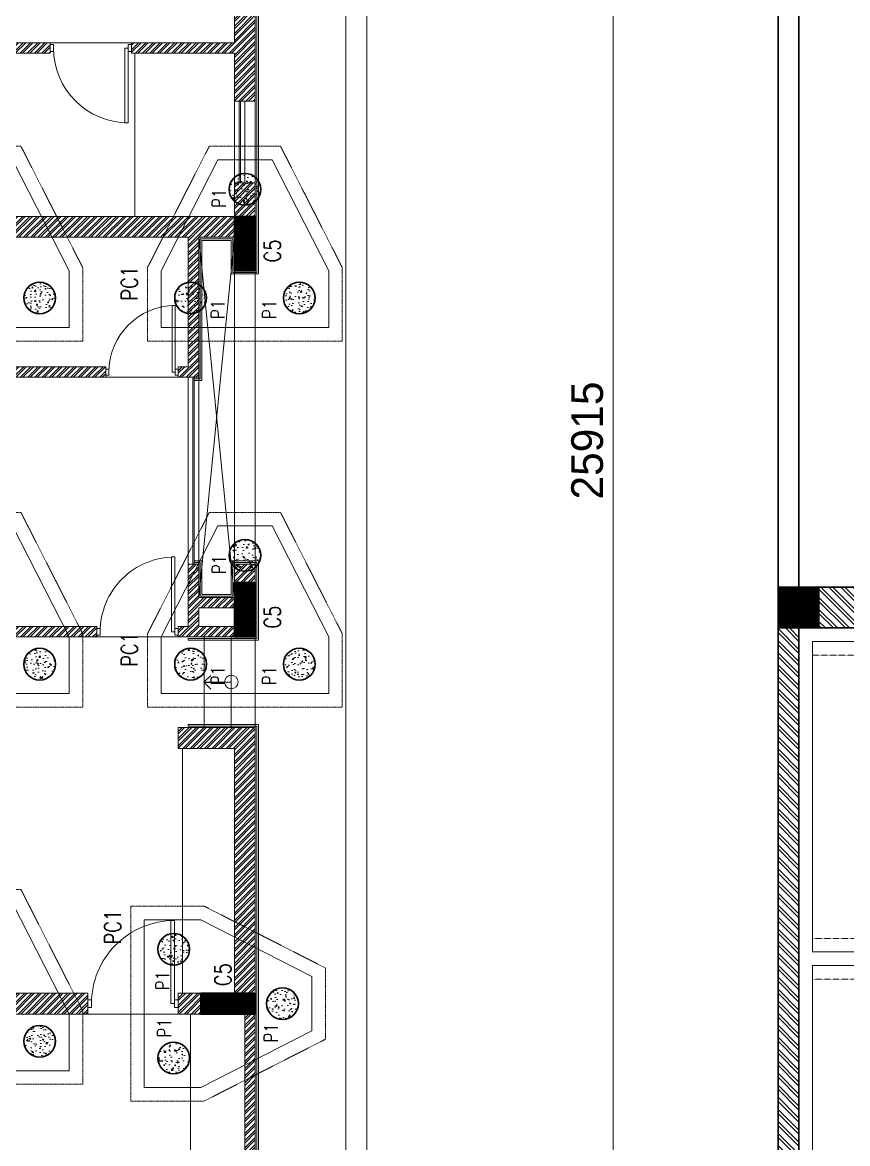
# Model space of a CAD drawing. Header units: metres. Extents: x 5205117 to 5948571, y 646915 to 1143748.
# Drawn here: x 5520088 to 5529194, y 824308 to 836677 of the extents above; entities that cross this region are included whole.
import ezdxf

# ---------------------------------------------------------------- set-up
doc = ezdxf.new("R2010")
doc.units = ezdxf.units.M
doc.header["$MEASUREMENT"] = 0
doc.header["$PDMODE"] = 35
doc.header["$PDSIZE"] = 10
for name, pattern in [('CONTINOUS', [0]), ('DASHED', [0.75, 0.5, -0.25]), ('DOT2', [0.125, 0, -0.125]), ('HIDDEN', [0.375, 0.25, -0.125])]:
    doc.linetypes.add(name, pattern=pattern)
doc.layers.get('0').update_dxf_attribs({"color": 1, "linetype": 'DASHED', "lineweight": 30})
for name, color, linetype, lineweight in [('A-Column', 191, 'CONTINOUS', 30), ('A-Dotted', 43, 'DASHED', 5), ('A-Elevation 1', 4, 'Continuous', 13), ('A-Elevation 2', 163, 'Continuous', 9), ('A-Hidden', 2, 'HIDDEN', 5), ('A-Wall', 34, 'Continuous', 30), ('dim start point', 10, 'Continuous', 0), ('H-Column', 191, 'Continuous', 5), ('H-Wall hatch', 33, 'Continuous', 0), ('plot 5', 7, 'Continuous', 30), ('road', 7, 'Continuous', 9), ('S-COLUMN & WALL', 5, 'Continuous', 30), ('S-COLUMN_H', 250, 'Continuous', 0), ('S-FOUND-EXCAVATION', 253, 'HIDDEN', 0), ('S-FOUND-FOOTING', 7, 'Continuous', 15), ('S-PILE', 96, 'Continuous', 30), ('S-TEXT COL.', 1, 'Continuous', 0), ('S-TEXT PILE', 7, 'Continuous', 0)]:
    doc.layers.add(name, color=color, linetype=linetype, lineweight=lineweight)
doc.layers.add('A-GF', color=8, linetype='Continuous', lineweight=0, transparency=0.5)
doc.styles.add('SETU 1', font='romans.shx', dxfattribs={"width": 0.8})
doc.styles.get("Standard").update_dxf_attribs({"font": 'GOTHIC.TTF'})
doc.dimstyles.get("Standard").update_dxf_attribs({"dimtxt": 2, "dimasz": 1, "dimexe": 0, "dimexo": 0, "dimgap": 0.1, "dimtad": 1, "dimdsep": 46, "dimtxsty": 'Standard', "dimblk": 'OBLIQUE', "dimcen": 0.1, "dimclrd": 256, "dimclre": 256, "dimclrt": 256, "dimadec": 0, "dimazin": 0, "dimtfac": 1, "dimtofl": 0, "dimtmove": 1, "dimatfit": 2, "dimldrblk": 'OPEN90', "dimfxl": 1, "dimtolj": 1, "dimtzin": 0, "dimlwd": -1, "dimlwe": -1, "dimarcsym": 0})
pattern_1 = [(45, (1595081.140646775, 494016.5524752283), (-6.629126073623882, 6.629126073623883), [])]

# ---------------------------------------------------------------- blocks, each defined once
blk = doc.blocks.new('A$Cbd15bbef')
at = {"layer": 'H-Column', "ltscale": 5}
h = blk.add_hatch(dxfattribs=at)
h.set_pattern_fill('ANSI31', color=256, scale=74.99999999999999)
h.set_pattern_definition([(45, (0, 0), (-6.629126073623882, 6.629126073623882), [])])
h.paths.add_polyline_path([(450.0000000000073, 1960.000000020256), (7.275957614183426e-12, 1960.000000020256), (7.275957614183426e-12, 1510.000000020256), (450.0000000000073, 1510.000000020256)])
h.paths.add_polyline_path([(450.0000000000073, 449.9999999999418), (7.275957614183426e-12, 449.9999999999416), (7.275957614183426e-12, -5.843503458891064e-11), (450.0000000000073, -5.866240826435387e-11)])
h.paths.add_polyline_path([(8200, 1960.000000020256), (7750.000000000004, 1960.000000020256), (7750.000000000004, 1510.000000020256), (8200, 1510.000000020256)])
h.paths.add_polyline_path([(8200, 449.9999999999418), (7750.000000000004, 449.9999999999418), (7750.000000000004, -5.820766091346741e-11), (8200, -5.820766091346741e-11)])
at = {"layer": 'H-Wall hatch', "ltscale": 5}
h = blk.add_hatch(dxfattribs=at)
h.set_pattern_fill('ANSI32', color=256, scale=250)
h.set_pattern_definition([(45, (323.7837843352609, 741.7490329443681), (-66.29126073623884, 66.29126073623884), []), (45, (367.9779580852609, 741.7490329443681), (-66.29126073623884, 66.29126073623884), [])])
h.paths.add_polyline_path([(450.0000000000073, 1510.000000020256), (7.275957614183426e-12, 1510.000000020256), (7.275957614183426e-12, 1055.000000010099), (150.0000000000073, 1055.000000010099), (150.0000000000073, 905.000000010099), (7.275957614183426e-12, 905.000000010099), (7.275957614183426e-12, 449.9999999999418), (450.0000000000073, 449.9999999999418)])
h.paths.add_polyline_path([(8200.000000000002, 1510.000000020256), (7750.000000000004, 1510.000000020256), (7750.000000000004, 449.9999999999418), (8200, 449.9999999999418), (8200, 905.000000010099), (8050, 905.000000010099), (8050, 1055.000000010099), (8200, 1055.000000010099)])
h.paths.add_polyline_path([(7750.000000000004, 1730.000000010245), (7750.000000000004, 1960.000000020023), (450.0000000000073, 1960.000000020023), (450.0000000000073, 1730.000000010245)])
at = {"layer": 'A-Column', "ltscale": 5}
for points in [[(7.275957614183426e-12, 1960.000000020256), (450.0000000000073, 1960.000000020256), (450.0000000000073, 1510.000000020256), (7.275957614183426e-12, 1510.000000020256)], [(8200, 1960.000000020256), (7750.000000000004, 1960.000000020256), (7750.000000000004, 1510.000000020256), (8200, 1510.000000020256)], [(7.275957614183426e-12, -5.820766091346741e-11), (450.0000000000073, -5.820766091346741e-11), (450.0000000000073, 449.9999999999418), (7.275957614183426e-12, 449.9999999999418)], [(8200, -5.820766091346741e-11), (7750.000000000004, -5.820766091346741e-11), (7750.000000000004, 449.9999999999418), (8200, 449.9999999999418)]]:
    blk.add_lwpolyline(points, close=True, dxfattribs=at)
at = {"layer": 'A-Dotted', "ltscale": 5}
blk.add_lwpolyline([(450.0000000000073, 905.000000010099), (450.0000000000073, -5.820766091346741e-11), (7750.000000000004, -5.820766091346741e-11), (7750.000000000004, 1960.000000020256), (450.0000000000073, 1960.000000020256), (450.0000000000073, 905.000000010099)], dxfattribs=at)
at = {"layer": 'A-Elevation 2', "ltscale": 5}
for points in [[(600.0000000000073, 880.0000000073342), (4025.000000000007, 880.0000000073342), (4025.000000000007, 1580.000000007276), (600.0000000000073, 1580.000000007276)], [(7600.000000000004, 880.0000000073342), (4175.000000000007, 880.0000000073342), (4175.000000000007, 1580.000000007276), (7600.000000000004, 1580.000000007276)]]:
    blk.add_lwpolyline(points, close=True, dxfattribs=at)
at = {"layer": 'A-Hidden', "ltscale": 5}
for p, q in [((750.0000000000073, 1580.000000007276), (750.0000000000073, 880.0000000073342)), ((3875.000000000007, 880.0000000073342), (3875.000000000007, 1580.000000007276)), ((4325.000000000007, 880.0000000073342), (4325.000000000007, 1580.000000007276)), ((7450.000000000004, 1580.000000007276), (7450.000000000004, 880.0000000073342))]:
    blk.add_line(p, q, dxfattribs=at)
at = {"layer": 'A-Wall', "ltscale": 5}
for p, q in [((7.275957614183426e-12, 1055.000000010099), (7.275957614183426e-12, 905.000000010099)), ((8200.000000000004, 1055.000000010099), (8200.000000000004, 905.000000010099))]:
    blk.add_line(p, q, dxfattribs=at)
for points in [[(450.0000000000073, 1960.000000020256), (7750.000000000004, 1960.000000020256), (7750.000000000004, 1730.000000010419), (450.0000000000073, 1730.000000010419)], [(7.275957614183426e-12, 1055.000000010099), (150.0000000000073, 1055.000000010099), (150.0000000000073, 905.000000010099), (7.275957614183426e-12, 905.000000010099), (7.275957614183426e-12, 449.9999999999418), (450.0000000000073, 449.9999999999418), (450.0000000000073, 1510.000000020256), (7.275957614183426e-12, 1510.000000020256)], [(8200, 1055.000000010099), (8050, 1055.000000010099), (8050, 905.000000010099), (8200, 905.000000010099), (8200, 449.9999999999418), (7750.000000000004, 449.9999999999418), (7750.000000000004, 1510.000000020256), (8200, 1510.000000020256)]]:
    blk.add_lwpolyline(points, close=True, dxfattribs=at)
blk = doc.blocks.new('A$Cda8b4320')
at = {"layer": 'A-Elevation 1', "ltscale": 0.5}
blk.add_line((-606.8382371664047, 230), (-37678.7000027895, 230), dxfattribs=at)
at = {"layer": 'A-Elevation 1'}
blk.add_lwpolyline([(-37678.7000027895, 5.960464477539062e-08), (0, 5.960464477539062e-08)], dxfattribs=at)
at = {"ltscale": 5}
blk.add_blockref('A$Cbd15bbef', (-45878.70000272989, -1730), dxfattribs=at)
blk = doc.blocks.new('P2')
at = {"layer": 'S-PILE', "lineweight": 0}
h = blk.add_hatch(dxfattribs=at)
h.set_pattern_fill('AR-CONC', color=256, scale=20)
h.set_pattern_definition([(49.99999999999999, (0, 0), (143.4520365201507, -12.55042699651902), [15, -165]), (355, (0, 0), (-27.7502667226, 150.4384267400024), [12, -132]), (100.45144446, (11.9543362, -1.0458688), (115.7017693454224, 137.8879981937259), [12.7480384, -140.2284224]), (46.18420000000001, (0, 40), (213.4482661343145, -33.10385615861531), [22.5, -247.5]), (96.63563549, (17.787349, 37.2413386), (186.9323891348457, 194.8237201549101), [19.1220684, -210.342752]), (351.1841639899999, (0, 40), (186.9323890109546, 194.823720053998), [18, -198.0000002]), (21, (20, 30), (119.3814104236923, -80.52377813306776), [15, -165]), (326.0000000000001, (20, 30), (48.66306638431634, 145.0300090093706), [12, -132]), (71.45144474, (29.9484508, 23.2896852), (168.0444753459942, 64.50623056127077), [12.748038, -140.2284224]), (37.50000000000001, (0, 0), (2.431971063458134, 66.5787707662623), [0, -130.4, 0, -134, 0, -132.5]), (7.499999999999999, (0, 0), (52.61390748842972, 78.88234237647205), [0, -76.39999999999999, 0, -127.4, 0, -50.5]), (327.5, (-44.6, 0), (106.7644872344818, -4.510974346875951), [0, -50, 0, -156, 0, -207]), (317.5, (-64.6, 0), (116.6372338684772, 20.02099646646354), [0, -65, 0, -103.6, 0, -147])])
edge = h.paths.add_edge_path()
edge.add_arc((0, 0), 175, 0, 360)
at = {"layer": 'S-PILE'}
blk.add_circle((0, 0), 175, dxfattribs=at)
blk = doc.blocks.new('_Oblique')
at = {"color": 0, "linetype": 'ByBlock', "lineweight": -2}
blk.add_line((-0.5, -0.5), (0.5, 0.5), dxfattribs=at)
blk = doc.blocks.new('_Open90')
at = {"color": 0, "linetype": 'ByBlock', "lineweight": -2}
for p, q in [((-0.5, 0.5), (0, 0)), ((0, 0), (-1, 0)), ((0, 0), (-0.5, -0.5))]:
    blk.add_line(p, q, dxfattribs=at)
blk = doc.blocks.new('*D888')
at = {"layer": 'Defpoints', "color": 0, "ltscale": 5, "transparency": 16777216}
for p in [(5526606.142311338, 845021.9202748381), (5526745.282581626, 845021.9202748381), (5527255.68389978, 819106.920274834)]:
    blk.add_point(p, dxfattribs=at)
at = {"layer": 'dim start point', "linetype": 'DOT2', "ltscale": 5, "transparency": 16777216}
for p, q in [((5526745.282581626, 845021.9202748381), (5526606.142311338, 845021.9202748381)), ((5527255.68389978, 819106.920274834), (5526606.142311338, 819106.920274834))]:
    blk.add_line(p, q, dxfattribs=at)
at = {"layer": 'dim start point', "color": 1, "ltscale": 5, "transparency": 16777216}
blk.add_line((5526606.142311338, 819106.920274834), (5526606.142311338, 845021.9202748381), dxfattribs=at)
at = {"layer": 'dim start point', "color": 1, "ltscale": 5, "transparency": 16777216, "xscale": 250, "yscale": 250, "zscale": 250}
for p, rotation in [((5526606.142311338, 845021.9202748381), 90), ((5526606.142311338, 819106.920274834), 270)]:
    blk.add_blockref('_Oblique', p, dxfattribs=dict(at, rotation=rotation))
at = {"layer": 'dim start point', "color": 1, "ltscale": 5, "transparency": 16777216, "insert": (5526322.338776328, 832064.4202748343), "char_height": 350, "attachment_point": 5, "rotation": 90}
blk.add_mtext('\\A1;25915', dxfattribs=at)

msp = doc.modelspace()

# ---------------------------------------------------------------- hatches: boundary and pattern name
at = {"layer": 'A-GF', "ltscale": 5}
h = msp.add_hatch(dxfattribs=at)
h.set_pattern_fill('ANSI32', color=256, scale=150)
h.set_pattern_definition([(45, (1901543.431785271, 480541.7018251682), (-39.7747564417433, 39.7747564417433), []), (45, (1901569.948289521, 480541.7018251682), (-39.7747564417433, 39.7747564417433), [])])
h.paths.add_polyline_path([(5521808.018435445, 821161.9202748376), (5522543.018435445, 821161.9202748376), (5522543.018435445, 825736.9202748376), (5521808.018435445, 825736.9202748376), (5521808.018435445, 825966.9202748376), (5522428.018435445, 825966.9202748376), (5522428.018435445, 828666.92027484), (5521808.018435445, 828666.92027484), (5521808.018435445, 828896.92027484), (5522658.018435445, 828896.92027484), (5522658.018435445, 820184.4202748376), (5522558.018435445, 820184.4202748376), (5522558.018435445, 820084.4202748376), (5522658.018435445, 820084.4202748376), (5522658.018435445, 819106.9202748376), (5520693.018435445, 819106.9202748376), (5520693.018435445, 821161.9202748376), (5520808.018435445, 821161.9202748376), (5520808.018435445, 819336.9202748376), (5522428.018435445, 819336.9202748376), (5522428.018435445, 820931.9202748376), (5521808.018435445, 820931.9202748376)])
h.paths.add_polyline_path([(5522033.018435445, 830011.92027484), (5522033.018435445, 830216.9202748376), (5522428.018435445, 830216.9202748376), (5522428.018435445, 830011.92027484)], flags=16)
h.paths.add_polyline_path([(5522658.018435445, 830701.92027484), (5522428.018435445, 830701.92027484), (5522428.018435445, 830331.9202748376), (5522033.018435445, 830331.9202748376), (5522033.018435445, 830701.92027484), (5521918.018435445, 830701.92027484), (5521918.018435445, 830011.92027484), (5521808.018435445, 830011.92027484), (5521808.018435445, 829896.92027484), (5522658.018435445, 829896.92027484)], flags=17)
h.paths.add_polyline_path([(5515283.018435445, 838136.9202748376), (5515283.018435445, 836126.9202748376), (5514658.018435445, 836126.9202748376), (5514658.018435445, 836011.9202748376), (5515513.018435445, 836011.9202748376), (5515513.018435445, 838366.9202748376), (5511888.018435445, 838366.9202748376), (5511888.018435445, 833706.9202748376), (5512488.018435445, 833706.9202748376), (5512488.018435445, 834306.9202748376), (5515283.018435445, 834306.9202748376), (5515283.018435445, 833706.9202748376), (5517263.018435445, 833706.9202748376), (5517263.018435445, 834536.9202748376), (5515513.018435445, 834536.9202748376), (5515513.018435445, 834986.9202748376), (5515283.018435445, 834986.9202748376), (5515283.018435445, 834536.9202748376), (5513758.018435445, 834536.9202748376), (5513758.018435445, 836126.9202748376), (5513528.018435445, 836126.9202748376), (5513528.018435445, 834536.9202748376), (5512118.018435445, 834536.9202748376), (5512118.018435445, 838136.9202748376)])
h.paths.add_polyline_path([(5522658.018435445, 833936.9202748376), (5522658.018435445, 834906.9202748376), (5522428.018435445, 834906.9202748376), (5522428.018435445, 834536.9202748376), (5519793.018435445, 834536.9202748376), (5519793.018435445, 836336.9202748376), (5520393.018435445, 836336.9202748376), (5520393.018435445, 836451.9202748376), (5519793.018435445, 836451.9202748376), (5519793.018435445, 838251.9202748376), (5520393.018435445, 838251.9202748376), (5520393.018435445, 838366.9202748376), (5519563.018435445, 838366.9202748376), (5519563.018435445, 825736.9202748381), (5520808.018435444, 825736.9202748376), (5520808.018435444, 825966.9202748376), (5519793.018435445, 825966.9202748376), (5519793.018435445, 829896.92027484), (5520908.018435445, 829896.92027484), (5520908.018435445, 830011.9202748404), (5519793.018435445, 830011.9202748404), (5519793.018435445, 832761.9202748381), (5521008.018435445, 832761.9202748381), (5521008.018435445, 832876.9202748381), (5519793.018435445, 832876.9202748381), (5519793.018435445, 834306.9202748376), (5521918.018435445, 834306.9202748376), (5521918.018435445, 832876.9202748376), (5521808.018435445, 832876.9202748376), (5521808.018435445, 832761.9202748376), (5522033.018435445, 832761.9202748376), (5522033.018435445, 834306.9202748376), (5522428.018435445, 834306.9202748376), (5522428.018435445, 833936.9202748376)])
h.paths.add_polyline_path([(5511888.018435445, 820631.9202748376), (5512488.018435445, 820631.9202748376), (5512488.018435445, 819106.9202748376), (5511888.018435445, 819106.9202748376)])
h.paths.add_polyline_path([(5511888.018435445, 820931.9202748376), (5511888.018435445, 826566.9202748376), (5512488.018435445, 826566.9202748376), (5512488.018435445, 825736.9202748376), (5512118.018435445, 825736.9202748376), (5512118.018435445, 821161.9202748376), (5512488.018435445, 821161.9202748376), (5512488.018435445, 820931.9202748376)])
h.paths.add_polyline_path([(5512373.018435445, 825966.9202748376), (5512118.018435445, 825966.9202748376), (5512118.018435445, 826451.9202748376), (5512373.018435445, 826451.9202748376)], flags=16)
h.paths.add_polyline_path([(5512118.018435445, 819336.9202748376), (5512373.018435445, 819336.9202748376), (5512373.018435445, 820401.9202748376), (5512118.018435445, 820401.9202748376)], flags=16)
h.paths.add_polyline_path([(5515283.018435445, 826566.9202748376), (5517263.018435445, 826566.9202748376), (5517263.018435445, 825736.9202748376), (5515283.018435445, 825736.9202748376)])
h.paths.add_polyline_path([(5515513.018435445, 826451.9202748376), (5517033.018435445, 826451.9202748376), (5517033.018435445, 825966.9202748376), (5515513.018435445, 825966.9202748376)], flags=16)
h.paths.add_polyline_path([(5522658.018435445, 843196.9202748376), (5522658.018435445, 835806.9202748376), (5522428.018435445, 835806.9202748376), (5522428.018435445, 836336.9202748376), (5521293.018435445, 836336.9202748376), (5521293.018435445, 836451.9202748376), (5522428.018435445, 836451.9202748376), (5522428.018435445, 838251.9202748376), (5521393.018435445, 838251.9202748376), (5521393.018435445, 838366.9202748376), (5522428.018435445, 838366.9202748376), (5522428.018435445, 842966.9202748376), (5522058.018435445, 842966.9202748376), (5522058.018435445, 843196.9202748376)])
h.paths.add_polyline_path([(5519193.018435445, 821161.9202748376), (5519793.018435445, 821161.9202748376), (5519793.018435445, 819106.9202748376), (5519193.018435445, 819106.9202748376)])
h.paths.add_polyline_path([(5519308.018435445, 820931.9202748376), (5519563.018435445, 820931.9202748376), (5519563.018435445, 819336.9202748376), (5519308.018435445, 819336.9202748376)], flags=16)
h.paths.add_polyline_path([(5518333.018435445, 842966.9202748376), (5518333.018435445, 838366.9202748376), (5517033.018435445, 838366.9202748376), (5517033.018435445, 838136.9202748376), (5518563.018435445, 838136.9202748376), (5518563.018435445, 842966.9202748376), (5518933.018435445, 842966.9202748376), (5518933.018435445, 843196.9202748376), (5518333.018435445, 843196.9202748376)])
h.paths.add_polyline_path([(5515513.018435445, 833821.9202748376), (5515513.018435445, 834306.9202748376), (5517033.018435445, 834306.9202748376), (5517033.018435445, 833821.9202748376)], flags=16)
h.paths.add_polyline_path([(5518333.018435445, 845021.9202748376), (5518333.018435445, 843496.9202748376), (5518933.018435445, 843496.9202748376), (5518933.018435445, 845021.9202748376)])
h.paths.add_polyline_path([(5518563.018435445, 844791.9202748376), (5518563.018435445, 843611.9202748376), (5518818.018435445, 843611.9202748376), (5518818.018435445, 844791.9202748376)], flags=16)
h.paths.add_polyline_path([(5522658.018435445, 845021.9202748376), (5522658.018435445, 843496.9202748376), (5522058.018435445, 843496.9202748376), (5522058.018435445, 845021.9202748376)])
h.paths.add_polyline_path([(5522428.018435445, 844791.9202748376), (5522428.018435445, 843611.9202748376), (5522173.018435445, 843611.9202748376), (5522173.018435445, 844791.9202748376)], flags=16)
h.paths.add_polyline_path([(5518033.018435445, 840746.9202748376), (5517033.018435445, 840746.9202748376), (5517033.018435445, 840516.9202748376), (5518033.018435445, 840516.9202748376)], flags=17)
h.paths.add_polyline_path([(5511888.018435445, 840746.9202748376), (5511888.018435445, 840516.9202748376), (5515513.018435445, 840516.9202748376), (5515513.018435445, 840746.9202748376)])
h.paths.add_polyline_path([(5512373.018435445, 834306.9202748376), (5512373.018435445, 833821.9202748376), (5512118.018435445, 833821.9202748376), (5512118.018435445, 834306.9202748376)], flags=16)
at = {"layer": 'A-GF', "ltscale": 100}
h = msp.add_hatch(dxfattribs=at)
h.set_pattern_fill('ANSI31', color=256, scale=75)
h.set_pattern_definition(pattern_1)
h.paths.add_polyline_path([(5522658.018435445, 834536.9202748376), (5522428.018435445, 834536.9202748376), (5522428.018435445, 833936.9202748376), (5522658.018435445, 833936.9202748376)])
h = msp.add_hatch(dxfattribs=at)
h.set_pattern_fill('ANSI31', color=256, scale=75)
h.set_pattern_definition(pattern_1)
h.paths.add_polyline_path([(5522658.018435445, 830496.92027484), (5522428.018435445, 830496.92027484), (5522428.018435445, 829896.92027484), (5522658.018435445, 829896.92027484)])
h = msp.add_hatch(dxfattribs=at)
h.set_pattern_fill('ANSI31', color=256, scale=75)
h.set_pattern_definition(pattern_1)
h.paths.add_polyline_path([(5522658.018435445, 825736.9202748376), (5522658.018435445, 825966.9202748376), (5522058.018435445, 825966.9202748376), (5522058.018435445, 825736.9202748376)])
at = {"layer": 'S-COLUMN_H'}
h = msp.add_hatch(color=256, dxfattribs=at)
h.dxf.hatch_style = 1
h.paths.add_polyline_path([(5522658.018435445, 834536.9202748381), (5522428.018435445, 834536.9202748381), (5522428.018435445, 833936.9202748381), (5522658.018435445, 833936.9202748381)])
h = msp.add_hatch(color=256, dxfattribs=at)
h.dxf.hatch_style = 1
h.paths.add_polyline_path([(5522658.018435444, 830496.92027484), (5522428.018435444, 830496.92027484), (5522428.018435444, 829896.92027484), (5522658.018435444, 829896.92027484)])
h = msp.add_hatch(color=256, dxfattribs=at)
h.dxf.hatch_style = 1
h.paths.add_polyline_path([(5522658.018435445, 825736.9202748381), (5522658.018435445, 825966.9202748381), (5522058.018435445, 825966.9202748381), (5522058.018435445, 825736.9202748381)])

# ---------------------------------------------------------------- linework, layer by layer
at = {"layer": 'A-GF', "ltscale": 5}
for p, q in [((5523888.120132413, 845021.9202748376), (5523888.120132413, 819106.9202748376)), ((5523658.018435445, 844791.8185773927), (5523658.018435445, 819337.0219722826)), ((5520393.018435445, 836451.9202748376), (5521293.018435445, 836451.9202748376)), ((5521328.018435445, 836336.9202748376), (5521328.018435445, 834536.9202748376)), ((5522428.018435445, 835806.9202748376), (5522428.018435445, 834906.9202748376)), ((5522478.018435445, 835806.9202748376), (5522478.018435445, 834906.9202748376)), ((5522493.018435445, 835806.9202748376), (5522493.018435445, 834906.9202748376)), ((5522543.018435445, 835806.9202748376), (5522543.018435445, 834906.9202748376)), ((5522658.018435445, 835806.9202748376), (5522658.018435445, 834906.9202748376)), ((5522033.018435445, 830331.9202748376), (5522428.018435444, 834306.9202748367)), ((5522033.018435445, 834306.9202748376), (5522428.018435445, 830331.9202748376)), ((5522428.018435445, 833936.9202748376), (5522428.018435445, 830701.92027484)), ((5522658.018435445, 830701.92027484), (5522658.018435445, 833936.9202748376)), ((5521808.018435445, 832761.9202748376), (5521008.018435445, 832761.9202748376)), ((5521918.018435445, 832761.9202748376), (5521918.018435445, 830701.92027484)), ((5521968.018435445, 832761.9202748376), (5521968.018435445, 830701.92027484)), ((5521983.018435445, 832761.9202748376), (5521983.018435445, 830701.92027484)), ((5522033.018435445, 832761.9202748376), (5522033.018435445, 830701.92027484)), ((5520908.018435445, 829896.92027484), (5521808.018435445, 829896.92027484)), ((5522093.018435444, 828896.92027484), (5522093.018435444, 829896.92027484)), ((5522393.018435445, 828896.92027484), (5522393.018435445, 829896.92027484)), ((5522658.018435445, 828896.92027484), (5522658.018435445, 829896.92027484)), ((5521853.018435445, 828666.92027484), (5521853.018435445, 825966.9202748376)), ((5521808.018435445, 825736.9202748376), (5520808.018435445, 825736.9202748376)), ((5521943.018435445, 821161.9202748376), (5521943.018435445, 825736.9202748376))]:
    msp.add_line(p, q, dxfattribs=at)
at = {"layer": 'A-GF', "ltscale": 10}
for p, q in [((5520393.018435445, 836431.9202748376), (5520393.018435445, 836356.9202748376)), ((5520430.518435445, 836431.9202748376), (5520393.018435445, 836431.9202748376)), ((5520430.518435445, 836356.9202748376), (5520430.518435445, 836431.9202748376)), ((5521255.518435445, 836356.9202748376), (5521255.518435445, 836431.9202748376)), ((5521255.518435445, 836431.9202748376), (5521293.018435445, 836431.9202748376)), ((5521293.018435445, 836431.9202748376), (5521293.018435445, 836356.9202748376)), ((5520393.018435445, 836356.9202748376), (5520430.518435445, 836356.9202748376)), ((5521218.018435445, 835569.4202748376), (5521218.018435445, 836394.4202748376)), ((5521218.018435445, 836394.4202748376), (5521255.518435445, 836394.4202748376)), ((5521255.518435445, 836394.4202748376), (5521255.518435445, 835569.4202748376)), ((5521293.018435445, 836356.9202748376), (5521255.518435445, 836356.9202748376)), ((5521255.518435445, 835569.4202748376), (5521218.018435445, 835569.4202748376)), ((5521774.685102112, 833552.7536081711), (5521741.351768778, 833552.7536081711)), ((5521741.351768778, 833552.7536081711), (5521741.351768778, 832819.4202748376)), ((5521774.685102112, 832819.4202748376), (5521774.685102112, 833552.7536081711)), ((5521008.018435445, 832786.0869415042), (5521008.018435445, 832852.7536081711)), ((5521008.018435445, 832852.7536081711), (5521041.351768778, 832852.7536081711)), ((5521041.351768778, 832852.7536081711), (5521041.351768778, 832786.0869415042)), ((5521808.018435445, 832852.7536081711), (5521774.685102112, 832852.7536081711)), ((5521774.685102112, 832852.7536081711), (5521774.685102112, 832786.0869415042)), ((5521808.018435445, 832786.0869415042), (5521808.018435445, 832852.7536081711)), ((5521041.351768778, 832786.0869415042), (5521008.018435445, 832786.0869415042)), ((5521741.351768778, 832819.4202748376), (5521774.685102112, 832819.4202748376)), ((5521774.685102112, 832786.0869415042), (5521808.018435445, 832786.0869415042)), ((5521770.518435445, 830779.42027484), (5521733.018435445, 830779.42027484)), ((5521733.018435445, 830779.42027484), (5521733.018435445, 829954.42027484)), ((5521770.518435445, 829954.42027484), (5521770.518435445, 830779.42027484)), ((5520908.018435445, 829916.92027484), (5520908.018435445, 829991.92027484)), ((5520908.018435445, 829991.92027484), (5520945.518435445, 829991.92027484)), ((5520945.518435445, 829991.92027484), (5520945.518435445, 829916.92027484)), ((5521808.018435445, 829991.92027484), (5521770.518435445, 829991.92027484)), ((5521770.518435445, 829991.92027484), (5521770.518435445, 829916.92027484)), ((5521808.018435445, 829916.92027484), (5521808.018435445, 829991.92027484)), ((5520945.518435445, 829916.92027484), (5520908.018435445, 829916.92027484)), ((5521733.018435445, 829954.42027484), (5521770.518435445, 829954.42027484)), ((5521770.518435445, 829916.92027484), (5521808.018435445, 829916.92027484)), ((5521766.351768778, 826768.5869415042), (5521724.685102111, 826768.5869415042)), ((5521724.685102111, 826768.5869415042), (5521724.685102111, 825851.9202748376)), ((5521766.351768778, 825851.9202748376), (5521766.351768778, 826768.5869415042)), ((5520808.018435444, 825810.2536081711), (5520808.018435444, 825893.5869415042)), ((5520808.018435444, 825893.5869415042), (5520849.685102111, 825893.5869415042)), ((5520849.685102111, 825810.2536081711), (5520808.018435444, 825810.2536081711)), ((5520849.685102111, 825893.5869415042), (5520849.685102111, 825810.2536081711)), ((5521724.685102111, 825851.9202748376), (5521766.351768778, 825851.9202748376)), ((5521808.018435444, 825893.5869415042), (5521766.351768778, 825893.5869415042)), ((5521766.351768778, 825893.5869415042), (5521766.351768778, 825810.2536081711)), ((5521766.351768778, 825810.2536081711), (5521808.018435444, 825810.2536081711)), ((5521808.018435444, 825810.2536081711), (5521808.018435444, 825893.5869415042))]:
    msp.add_line(p, q, dxfattribs=at)
at = {"layer": 'A-GF', "ltscale": 5, "flags": 128}
for points in [[(5522050.018435446, 834289.9202748367), (5522050.018435445, 832744.9202748376), (5521983.018435445, 832744.9202748376), (5521983.018435445, 832726.9202748376), (5522068.018435445, 832726.9202748376), (5522068.018435445, 834271.9202748367), (5522393.018435445, 834271.9202748367), (5522393.018435445, 833901.9202748376), (5522693.018435445, 833901.9202748376), (5522693.018435445, 843231.9202748376), (5522023.018435445, 843231.9202748376), (5522023.018435445, 843096.9202748376), (5522041.018435445, 843096.9202748376), (5522041.018435445, 843213.9202748376), (5522675.018435445, 843213.9202748376), (5522675.018435445, 833919.9202748376), (5522411.018435445, 833919.9202748376), (5522411.018435445, 834289.9202748367)], [(5522428.018435445, 833936.9202748376), (5522658.018435445, 833936.9202748376), (5522658.018435445, 834536.9202748376), (5522428.018435445, 834536.9202748376)], [(5522428.018435445, 829896.92027484), (5522658.018435445, 829896.92027484), (5522658.018435445, 830496.92027484), (5522428.018435445, 830496.92027484)], [(5521918.018435445, 828931.92027484), (5521918.018435445, 828913.92027484), (5522675.018435445, 828913.92027484), (5522675.018435445, 819089.9202748376), (5520676.018435445, 819089.9202748376), (5520676.018435445, 821031.9202748376), (5520658.018435445, 821031.9202748376), (5520658.018435445, 819071.9202748376), (5522693.018435445, 819071.9202748376), (5522693.018435445, 828931.92027484)], [(5522658.018435445, 825966.9202748376), (5522658.018435445, 825736.9202748376), (5522058.018435445, 825736.9202748376), (5522058.018435445, 825966.9202748376)]]:
    msp.add_lwpolyline(points, close=True, dxfattribs=at)
at = {"layer": 'A-GF', "ltscale": 5}
for points in [[(5522658.018435445, 843196.9202748376), (5522658.018435445, 835806.9202748376), (5522428.018435445, 835806.9202748376), (5522428.018435445, 836336.9202748376), (5521293.018435445, 836336.9202748376), (5521293.018435445, 836451.9202748376), (5522428.018435445, 836451.9202748376), (5522428.018435445, 838251.9202748376), (5521393.018435445, 838251.9202748376), (5521393.018435445, 838366.9202748376), (5522428.018435445, 838366.9202748376), (5522428.018435445, 842966.9202748376), (5522058.018435445, 842966.9202748376), (5522058.018435445, 843196.9202748376)], [(5521918.018435445, 829879.92027484), (5521918.018435445, 829861.92027484), (5522693.018435445, 829861.92027484), (5522693.018435445, 830736.92027484), (5522393.018435445, 830736.92027484), (5522393.018435445, 830366.9202748376), (5522068.018435446, 830366.9202748376), (5522068.018435446, 830736.92027484), (5521983.018435445, 830736.92027484), (5521983.018435445, 830718.92027484), (5522050.018435446, 830718.92027484), (5522050.018435446, 830348.9202748376), (5522411.018435445, 830348.9202748376), (5522411.018435445, 830718.920274839), (5522675.02742667, 830718.92027484), (5522675.036417896, 829879.92027484)], [(5522658.018435445, 830701.92027484), (5522428.018435445, 830701.92027484), (5522428.018435445, 830331.9202748376), (5522033.018435445, 830331.9202748376), (5522033.018435445, 830701.92027484), (5521918.018435445, 830701.92027484), (5521918.018435445, 830011.92027484), (5521808.018435445, 830011.92027484), (5521808.018435445, 829896.92027484), (5522658.018435445, 829896.92027484)], [(5522033.018435445, 830011.92027484), (5522033.018435445, 830216.9202748376), (5522428.018435445, 830216.9202748376), (5522428.018435445, 830011.92027484)], [(5521808.018435445, 821161.9202748376), (5522543.018435445, 821161.9202748376), (5522543.018435445, 825736.9202748376), (5521808.018435445, 825736.9202748376), (5521808.018435445, 825966.9202748376), (5522428.018435445, 825966.9202748376), (5522428.018435445, 828666.92027484), (5521808.018435445, 828666.92027484), (5521808.018435445, 828896.92027484), (5522658.018435445, 828896.92027484), (5522658.018435445, 820184.4202748376), (5522558.018435445, 820184.4202748376), (5522558.018435445, 820084.4202748376), (5522658.018435445, 820084.4202748376), (5522658.018435445, 819106.9202748376), (5520693.018435445, 819106.9202748376), (5520693.018435445, 821161.9202748376), (5520808.018435445, 821161.9202748376), (5520808.018435445, 819336.9202748376), (5522428.018435445, 819336.9202748376), (5522428.018435445, 820931.9202748376), (5521808.018435445, 820931.9202748376)]]:
    msp.add_lwpolyline(points, close=True, dxfattribs=at)
for points in [[(5519793.018435445, 836336.9202748376), (5520393.018435445, 836336.9202748376), (5520393.018435445, 836451.9202748376), (5519793.018435445, 836451.9202748376)], [(5519793.018435445, 834306.9202748376), (5521918.018435445, 834306.9202748376), (5521918.018435445, 832876.9202748376), (5521808.018435445, 832876.9202748376), (5521808.018435445, 832761.9202748376), (5522033.018435445, 832761.9202748376), (5522033.018435445, 834306.9202748376), (5522428.018435445, 834306.9202748376), (5522428.018435445, 833936.9202748376), (5522658.018435445, 833936.9202748376), (5522658.018435445, 833936.9202748376), (5522658.018435445, 834906.9202748376), (5522428.018435445, 834906.9202748376), (5522428.018435445, 834536.9202748376), (5519793.018435445, 834536.9202748376)], [(5519793.018435445, 832761.9202748381), (5521008.018435445, 832761.9202748381), (5521008.018435445, 832876.9202748381), (5519793.018435445, 832876.9202748381)], [(5519793.018435445, 829896.92027484), (5520908.018435445, 829896.92027484), (5520908.018435445, 830011.9202748404), (5519793.018435445, 830011.9202748404)], [(5519563.018435445, 825736.9202748381), (5520808.018435444, 825736.9202748376), (5520808.018435444, 825966.9202748376), (5519793.018435445, 825966.9202748376)]]:
    msp.add_lwpolyline(points, dxfattribs=at)
at = {"layer": 'A-GF', "ltscale": 5, "flags": 128}
for points in [[(5522428.018435445, 833936.9202748376), (5522428.018435445, 830701.92027484)], [(5522658.018435445, 833936.9202748376), (5522658.018435445, 830701.92027484)]]:
    msp.add_lwpolyline(points, dxfattribs=at)
at = {"layer": 'A-GF', "ltscale": 100}
msp.add_circle((5522393.01843545, 829399.9995188352), 75, dxfattribs=at)
at = {"layer": 'A-GF', "ltscale": 2, "extrusion": (0, 0, -1)}
msp.add_ellipse((5521255.518435445, 836394.4202748376), major_axis=(583.3630944789576, -583.3630944789578), ratio=0.9999999999998078, start_param=0.7853981633975446, end_param=2.356194490192248, dxfattribs=at)
at = {"layer": 'A-GF', "ltscale": 2}
for centre, major_axis, ratio, start_param, end_param in [((5521774.685102112, 832819.4202748376), (255.0893445706499, 687.5370565028304), 0.999999999999581, 0.3552759613976537, 1.926072288192277), ((5521770.518435445, 829954.42027484), (583.3630944789037, -583.3630944789039), 0.9999999999999928, 2.356194490192341, 3.926990816987245), ((5521766.351768778, 825851.9202748376), (854.7940259459646, -331.0663845591773), 0.9999999999996564, 1.940311453250609, 3.511107780045737)]:
    msp.add_ellipse(centre, major_axis=major_axis, ratio=ratio, start_param=start_param, end_param=end_param, dxfattribs=at)
at = {"layer": 'plot 5'}
msp.add_lwpolyline([(5520579.183017697, 858968.8091549713), (5520751.592263188, 858816.6888494331), (5528428.018435445, 867516.9530410606), (5528428.018435445, 805846.5669087011), (5528658.018435445, 805846.5669087011), (5528658.018435445, 868125.266908868), (5520579.183017697, 858968.8091549713)], dxfattribs=at)
at = {"layer": 'road', "ltscale": 0.5}
msp.add_line((5528658.018435445, 796125.266908868), (5528658.018435445, 868125.266908868), dxfattribs=at)
at = {"layer": 'S-COLUMN & WALL', "color": 5}
for points in [[(5522658.018435445, 834536.9202748381), (5522428.018435445, 834536.9202748381), (5522428.018435445, 833936.9202748381), (5522658.018435445, 833936.9202748381)], [(5522658.018435444, 830496.92027484), (5522428.018435444, 830496.92027484), (5522428.018435444, 829896.92027484), (5522658.018435444, 829896.92027484)], [(5522658.018435445, 825736.9202748381), (5522658.018435445, 825966.9202748381), (5522058.018435445, 825966.9202748381), (5522058.018435445, 825736.9202748381)]]:
    msp.add_lwpolyline(points, close=True, dxfattribs=at)
at = {"layer": 'S-FOUND-EXCAVATION'}
for points in [[(5520753.018422777, 833161.9202002392), (5520753.018422777, 833972.3304457322), (5520070.723533635, 835311.9202002392), (5519285.313340347, 835311.9202002392), (5518603.018422777, 833972.3304471357), (5518603.018422777, 833161.9202002392)], [(5523618.018422777, 833161.9202002392), (5523618.018422777, 833972.3304457322), (5522935.723533635, 835311.9202002392), (5522150.313340347, 835311.9202002392), (5521468.018422777, 833972.3304471348), (5521468.018422777, 833161.9202002392)], [(5520753.018422777, 829121.920200241), (5520753.018422777, 829932.3304457341), (5520070.723533636, 831271.920200241), (5519285.313340347, 831271.920200241), (5518603.018422777, 829932.3304471376), (5518603.018422777, 829121.920200241)], [(5523618.018422777, 829121.920200241), (5523618.018422777, 829932.3304457341), (5522935.723533635, 831271.920200241), (5522150.313340347, 831271.920200241), (5521468.018422777, 829932.3304471385), (5521468.018422777, 829121.920200241)], [(5520753.018422777, 824961.9202002392), (5520753.018422777, 825772.3304457322), (5520070.723533635, 827111.9202002392), (5519285.313340347, 827111.9202002392), (5518603.018422777, 825772.3304471357), (5518603.018422777, 824961.9202002392)], [(5521283.018360846, 824776.9202722462), (5522093.428606339, 824776.9202722462), (5523433.018360846, 825459.215161388), (5523433.018360846, 826244.6253546749), (5522093.428607742, 826926.9202722462), (5521283.018360846, 826926.9202722462)]]:
    msp.add_lwpolyline(points, close=True, dxfattribs=at)
at = {"layer": 'S-FOUND-FOOTING', "color": 1}
for points in [[(5520603.018422777, 833311.9202002392), (5520603.018422777, 833936.9202485338), (5519978.018436072, 835161.9202002392), (5519378.018436072, 835161.9202002392), (5518753.018422777, 833936.9202485338), (5518753.018422777, 833311.9202002392), (5520603.018422777, 833311.9202002392)], [(5523468.018422777, 833311.9202002392), (5523468.018422777, 833936.9202485338), (5522843.018436072, 835161.9202002392), (5522243.018436072, 835161.9202002392), (5521618.018422777, 833936.9202485338), (5521618.018422777, 833311.9202002392), (5523468.018422777, 833311.9202002392)], [(5520603.018422777, 829271.920200241), (5520603.018422777, 829896.9202485357), (5519978.018436072, 831121.920200241), (5519378.018436072, 831121.920200241), (5518753.018422777, 829896.9202485357), (5518753.018422777, 829271.920200241), (5520603.018422777, 829271.920200241)], [(5523468.018422777, 829271.920200241), (5523468.018422777, 829896.9202485366), (5522843.018436072, 831121.920200241), (5522243.018436072, 831121.920200241), (5521618.018422777, 829896.9202485366), (5521618.018422777, 829271.920200241), (5523468.018422777, 829271.920200241)], [(5520603.018422777, 825111.9202002392), (5520603.018422777, 825736.9202485338), (5519978.018436072, 826961.9202002392), (5519378.018436072, 826961.9202002392), (5518753.018422777, 825736.9202485338), (5518753.018422777, 825111.9202002392), (5520603.018422777, 825111.9202002392)], [(5521433.018360846, 824926.9202722462), (5522058.018409141, 824926.9202722462), (5523283.018360846, 825551.9202589497), (5523283.018360846, 826151.9202589497), (5522058.018409141, 826776.9202722462), (5521433.018360846, 826776.9202722462), (5521433.018360846, 824926.9202722462)]]:
    msp.add_lwpolyline(points, dxfattribs=at)

# ---------------------------------------------------------------- block references
at = {"color": 2, "ltscale": 5, "rotation": 90}
msp.add_blockref('A$Cda8b4320', (5528657.863870468, 868125.2669097024), dxfattribs=at)
at = {"layer": 'S-PILE'}
for p in [(5522543.018436072, 834836.9202485338), (5520278.018430926, 833637.0566268109), (5521943.018430926, 833637.0566268109), (5523143.018430926, 833637.05662681), (5522543.018436072, 830796.9202485366), (5520278.018430926, 829597.0566268128), (5521943.018430926, 829597.0566268128), (5523143.018430926, 829597.0566268128), (5520278.018430926, 825437.0566268109)]:
    msp.add_blockref('P2', p, dxfattribs=at)
at = {"layer": 'S-PILE', "rotation": 270}
for p in [(5521758.154787418, 826451.9202640972), (5522958.018409141, 825851.9202589497), (5521758.154787418, 825251.9202640972)]:
    msp.add_blockref('P2', p, dxfattribs=at)

# ---------------------------------------------------------------- texts
at = {"layer": 'S-TEXT COL.', "color": 1, "true_color": 0xe61414, "style": 'SETU 1', "width": 0.8}
for p in [(5522937.350064265, 834029.453580904), (5522937.350064265, 829989.4535809068), (5522390.656676715, 826044.3797461067)]:
    msp.add_text('C5', height=180, rotation=90, dxfattribs=at).set_placement(p)
at = {"layer": 'S-TEXT COL.', "color": 7, "style": 'SETU 1', "width": 0.8}
for p in [(5521358.887314905, 833607.5604189665), (5521358.887314905, 829567.5604189702), (5521173.887252974, 826503.5194704051)]:
    msp.add_text('PC1', height=180, rotation=90, dxfattribs=at).set_placement(p)
at = {"layer": 'S-TEXT PILE', "style": 'SETU 1', "width": 0.8}
for p in [(5522331.026632464, 834632.5634020653), (5522319.513464519, 833406.3765186111), (5522886.523381034, 833406.3765186111), (5522331.026632464, 830592.563402069), (5522319.513464519, 829366.3765186139), (5522886.523381034, 829366.3765186139), (5521708.860893584, 826000.3477728043), (5521728.31969065, 825478.5435419178), (5522904.726747449, 825424.0470953838)]:
    msp.add_text('P1', height=150, rotation=90, dxfattribs=at).set_placement(p)

# ---------------------------------------------------------------- dimensions: what is measured, and where the dimension line sits
at = {"layer": 'dim start point', "color": 12, "ltscale": 5}
dim = msp.add_linear_dim(base=(5526606.142311338, 845021.9202748381), p1=(5527255.683899778, 819106.9202748336), p2=(5526745.282581625, 845021.9202748376), angle=90, dimstyle='Standard', override={"dimtxt": 350, "dimasz": 250, "dimgap": 100, "dimdec": 0, "dimclrd": 1, "dimclrt": 1, "dimtdec": 0, "dimfxl": 0.1}, dxfattribs=at)
dim.commit()
dim.dimension.update_dxf_attribs({"geometry": '*D888', "text_midpoint": (5526322.338776328, 832064.4202748343)})

# ---------------------------------------------------------------- leaders
at = {"layer": 'A-GF', "ltscale": 5}
msp.add_leader([(5522090.518435447, 829396.92027484), (5522393.018435445, 829396.92027484)], dimstyle='Standard', override={"dimasz": 150, "dimtad": 0}, dxfattribs=at)

doc.saveas('drawing.dxf')
